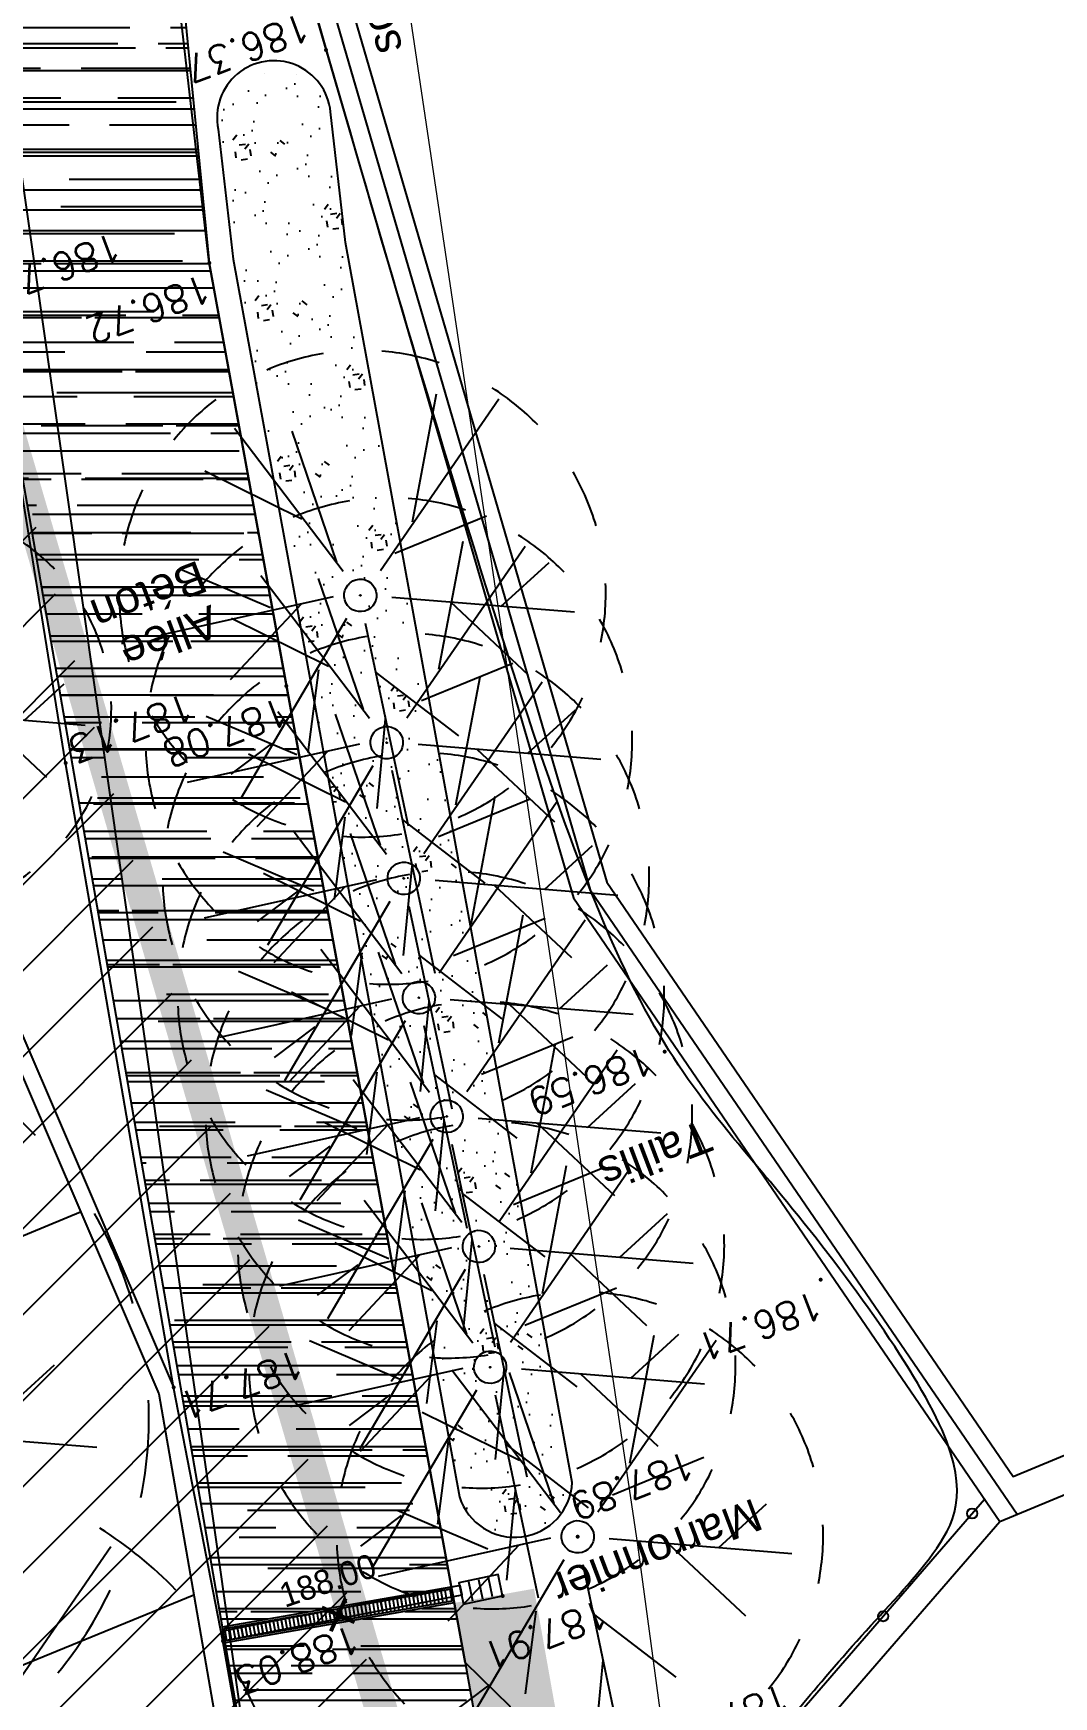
# Model space of a CAD drawing. Header units: metres. Extents: x 1841041 to 1841282, y 5171502 to 5171751.
# Drawn here: x 1841232.31 to 1841244.89, y 5171551.91 to 5171572.43 of the extents above; entities that cross this region are included whole.
import ezdxf
from ezdxf.lldxf.tags import DXFTag

# ---------------------------------------------------------------- set-up
doc = ezdxf.new("R2010")
doc.units = ezdxf.units.M
doc.header["$PDSIZE"] = -0.004
for name, color, linetype, true_color in [('AEP_SSL', 4, 'Continuous', 0x00ffff), ('Fond topo - ASS', 5, 'Continuous', 0x0000ff), ('Fond topo - CLO_LEG', 9, 'Continuous', 0x808080), ('Fond topo - CLO_MUR', 9, 'Continuous', 0x808080), ('Fond topo - ESPACE_BOISE', 7, 'Continuous', 0x4f7f3f), ('Fond topo - SUPP', 7, 'Continuous', 0x999999), ('Fond topo - TAL', 7, 'Continuous', 0x7f3f00), ('Fond topo - TAL_HAC', 7, 'Continuous', 0xa57c00), ('Fond topo - VEG', 3, 'Continuous', 0x00ff00), ('Fond topo - VEG_TXT', 3, 'Continuous', 0x00ff00), ('Fond topo - VEG_TXT_ESSENCE', 3, 'Continuous', 0x00ff00), ('Fond topo - VOI_TXT', 7, 'Continuous', 0x999999), ('SA - béton balayé', 7, 'Continuous', 0xc0c0c0), ('SA - EBC', 7, 'Continuous', 0x4f7f3f), ('SA - EP-caniveau grille', 7, 'Continuous', 0x00ccff), ('SA - gazon', 7, 'Continuous', 0xccffcc), ('SA - Limite terrain', 1, 'LIMITE_CADASTRALE', 0xff0000)]:
    doc.layers.add(name, color=color, linetype=linetype, true_color=true_color)
for name, color, linetype, lineweight, true_color in [('DWG_280-140115-P - ALTEA-CANA', 7, 'Continuous', 0, 0x0080ff), ('Fond topo - BAT_TXT', 9, 'Continuous', 15, 0x808080), ('Fond topo - P', 3, 'Continuous', 50, 0x00ff00), ('Fond topo - VOI', 7, 'Continuous', 25, 0x999999), ('Fond topo - Z_500', 1, 'Continuous', 9, 0xff0000)]:
    doc.layers.add(name, color=color, linetype=linetype, lineweight=lineweight, true_color=true_color)
doc.layers.add('SA - limite revêtement', color=7, linetype='Continuous')
doc.layers.add('SA - nivellement', color=7, linetype='Continuous')
doc.styles.add('2000_ARIAL', font='arial.ttf', dxfattribs={"height": 0.4})
doc.styles.add('ArialA', font='arial.ttf')
doc.styles.add('SIMPLEX', font='simplex_.ttf', dxfattribs={"height": 1.25})
tags = doc.linetypes.add('L1', pattern=[1, 0.6, -0.4]).pattern_tags.tags
tags[6:7] = [DXFTag(74, 4), DXFTag(75, 0), DXFTag(340, '0'), DXFTag(46, 0.0), DXFTag(50, 0.0), DXFTag(44, 0.0), DXFTag(45, 0.0)]
tags[4:5] = [DXFTag(74, 4), DXFTag(75, 0), DXFTag(340, '0'), DXFTag(46, 0.0), DXFTag(50, 0.0), DXFTag(44, 0.0), DXFTag(45, 0.0)]
tags = doc.linetypes.add('L16', pattern=[0.375, 0.3, -0.075]).pattern_tags.tags
tags[6:7] = [DXFTag(74, 4), DXFTag(75, 0), DXFTag(340, '0'), DXFTag(46, 0.0), DXFTag(50, 0.0), DXFTag(44, 0.0), DXFTag(45, 0.0)]
tags[4:5] = [DXFTag(74, 4), DXFTag(75, 0), DXFTag(340, '0'), DXFTag(46, 0.0), DXFTag(50, 0.0), DXFTag(44, 0.0), DXFTag(45, 0.0)]
tags = doc.linetypes.add('L8', pattern=[0.225, 0.15, -0.075]).pattern_tags.tags
tags[6:7] = [DXFTag(74, 4), DXFTag(75, 0), DXFTag(340, '0'), DXFTag(46, 0.0), DXFTag(50, 0.0), DXFTag(44, 0.0), DXFTag(45, 0.0)]
tags[4:5] = [DXFTag(74, 4), DXFTag(75, 0), DXFTag(340, '0'), DXFTag(46, 0.0), DXFTag(50, 0.0), DXFTag(44, 0.0), DXFTag(45, 0.0)]
tags = doc.linetypes.add('LIMITE_CADASTRALE', pattern=[13, 8, -2, 1, -2]).pattern_tags.tags
tags[10:11] = [DXFTag(74, 4), DXFTag(75, 0), DXFTag(340, '0'), DXFTag(46, 0.0), DXFTag(50, 0.0), DXFTag(44, 0.0), DXFTag(45, 0.0)]
tags[8:9] = [DXFTag(74, 4), DXFTag(75, 0), DXFTag(340, '0'), DXFTag(46, 0.0), DXFTag(50, 0.0), DXFTag(44, 0.0), DXFTag(45, 0.0)]
tags[6:7] = [DXFTag(74, 4), DXFTag(75, 0), DXFTag(340, '0'), DXFTag(46, 0.0), DXFTag(50, 0.0), DXFTag(44, 0.0), DXFTag(45, 0.0)]
tags[4:5] = [DXFTag(74, 4), DXFTag(75, 0), DXFTag(340, '0'), DXFTag(46, 0.0), DXFTag(50, 0.0), DXFTag(44, 0.0), DXFTag(45, 0.0)]
tags = doc.linetypes.add('STYLE_01', pattern=[0.166656, 0.083312, -0.083344]).pattern_tags.tags
tags[6:7] = [DXFTag(74, 4), DXFTag(75, 0), DXFTag(340, '0'), DXFTag(46, 0.0), DXFTag(50, 0.0), DXFTag(44, 0.0), DXFTag(45, 0.0)]
tags[4:5] = [DXFTag(74, 4), DXFTag(75, 0), DXFTag(340, '0'), DXFTag(46, 0.0), DXFTag(50, 0.0), DXFTag(44, 0.0), DXFTag(45, 0.0)]
pattern_1 = [(0, (0, 0), (1.1, 0.5), [7.5, -1, 2.5, -0.5]), (0, (0.665, 0.25), (-0.5, 0.665), [1.5, -0.165, 3, -0.375]), (0, (0.25, 0.425), (2.6, 0.335), [4, -0.7, 2, -0.5])]

# ---------------------------------------------------------------- blocks, each defined once
blk = doc.blocks.new('ASS07')
at = {"ltscale": 2}
for p, q in [((-0.25, -0.45), (-0.25, 0.45)), ((0, -0.45), (0, 0.45)), ((0.25, -0.45), (0.25, 0.45))]:
    blk.add_line(p, q, dxfattribs=at)
at = {"ltscale": 2, "flags": 128}
blk.add_lwpolyline([(0.5, -0.5), (0.5, 0.5), (-0.5, 0.5), (-0.5, -0.5)], close=True, dxfattribs=at)
blk = doc.blocks.new('CLOLEG')
at = {"ltscale": 2}
blk.add_circle((0, 0), 0.0625, dxfattribs=at)
blk = doc.blocks.new('PTOPO')
at = {"color": 0, "ltscale": 2}
blk.add_point((0, 0), dxfattribs=at)
blk = doc.blocks.new('VEG12')
at = {"color": 0, "ltscale": 2}
for p, q in [((0.0182, 0.0574), (0.1004, 0.4729)), ((0.0575, 0.2534), (0.1455, 0.4147)), ((0.0379, 0.1585), (-0.0659, 0.3441)), ((0.0498, 0.0338), (0.3916, 0.2859)), ((-0.1588, 0.086), (-0.246, 0.2846)), ((0.1439, 0.1075), (0.23, 0.254)), ((0.2917, 0.2086), (0.3924, 0.2333)), ((-0.0523, 0.0298), (-0.3836, 0.2046)), ((-0.25, 0.1351), (-0.3756, 0.0911)), ((0.1229, -0.0299), (0.3172, 0.0554)), ((0.0576, -0.0177), (0.4119, -0.0841)), ((-0.0527, -0.0292), (-0.4124, -0.2566)), ((-0.0936, -0.0498), (-0.2956, -0.0465)), ((0.0183, -0.0574), (0.1076, -0.4128)), ((0.1841, -0.0476), (0.3231, -0.1928)), ((0.0226, -0.0796), (0.0016, -0.3618)), ((-0.1518, -0.0948), (-0.3, -0.3159)), ((0.0537, -0.1885), (0.1973, -0.3567))]:
    blk.add_line(p, q, dxfattribs=at)
at = {"ltscale": 2}
for start, end in [(90, 103.8462), (62.3077, 76.1538), (117.6923, 131.5385), (34.6154, 48.4615), (145.3846, 159.2308), (6.9231, 20.7692), (173.0769, 186.9231), (339.2308, 353.0769), (200.7692, 214.6154), (311.5385, 325.3846), (228.4615, 242.3077), (283.8462, 297.6923), (256.1538, 270)]:
    blk.add_arc((0, 0), 0.497, start, end, dxfattribs=at)
blk = doc.blocks.new('VEG14')
at = {"ltscale": 2, "flags": 128}
for points in [[(0.5, 0, -1), (-0.5, 0, -1)], [(0.016, 0, -1), (-0.016, 0, -1)]]:
    blk.add_lwpolyline(points, format="xyb", close=True, dxfattribs=at)
blk = doc.blocks.new('VEG12A')
at = {"color": 0, "ltscale": 2}
for p, q in [((0.0182, 0.0574), (0.1004, 0.4729)), ((0.0575, 0.2534), (0.1455, 0.4147)), ((0.0379, 0.1585), (-0.0659, 0.3441)), ((-0.1588, 0.086), (-0.246, 0.2846)), ((0.0498, 0.0338), (0.3916, 0.2859)), ((0.1439, 0.1075), (0.23, 0.254)), ((-0.0523, 0.0298), (-0.3836, 0.2046)), ((0.2917, 0.2086), (0.3924, 0.2333)), ((-0.25, 0.1351), (-0.3756, 0.0911)), ((0.1229, -0.0299), (0.3172, 0.0554)), ((-0.0527, -0.0292), (-0.4124, -0.2566)), ((0.0576, -0.0177), (0.4119, -0.0841)), ((-0.0936, -0.0498), (-0.2956, -0.0465)), ((0.0183, -0.0574), (0.1076, -0.4128)), ((0.1841, -0.0476), (0.3231, -0.1928)), ((-0.1518, -0.0948), (-0.3, -0.3159)), ((0.0226, -0.0796), (0.0016, -0.3618)), ((0.0537, -0.1885), (0.1973, -0.3567))]:
    blk.add_line(p, q, dxfattribs=at)
at = {"ltscale": 2}
for start, end in [(90, 103.8462), (62.3077, 76.1538), (117.6923, 131.5385), (34.6154, 48.4615), (145.3846, 159.2308), (6.9231, 20.7692), (173.0769, 186.9231), (339.2308, 353.0769), (200.7692, 214.6154), (311.5385, 325.3846), (228.4615, 242.3077), (283.8462, 297.6923), (256.1538, 270)]:
    blk.add_arc((0, 0), 0.497, start, end, dxfattribs=at)
blk = doc.blocks.new('VEG14A')
at = {"ltscale": 2, "flags": 128}
for points in [[(0.5, 0, -1), (-0.5, 0, -1)], [(0.016, 0, -1), (-0.016, 0, -1)]]:
    blk.add_lwpolyline(points, format="xyb", close=True, dxfattribs=at)

msp = doc.modelspace()

# ---------------------------------------------------------------- hatches: boundary and pattern name
at = {"layer": 'Fond topo - VEG', "true_color": 0x00ff00}
h = msp.add_hatch(dxfattribs=at)
h.set_pattern_fill('TP146*130', color=3, scale=0.2, style=0, pattern_type=2)
h.set_pattern_definition([(277.885948435, (3682538.1614, 10343139.6713), (1.12774478145, -0.85334153063), [0.07653668715, -1.92346334885]), (277.885948435, (3682538.3444, 10343139.6966), (1.12774478145, -0.85334153063), [0.07653668715, -1.92346334885]), (322.885948435, (3682538.1719, 10343139.5955), (1.9810861996, 0.2744032354), [0.07653668715, -1.33767690007]), (322.885948435, (3682538.2834, 10343139.7428), (1.9810861996, 0.2744032354), [0.07653668715, -1.33767690007]), (52.885948435, (3682538.1615, 10343139.6713), (-0.2744032354, 1.9810861996), [0.07653668715, -1.33767690007]), (52.885948435, (3682538.3087, 10343139.5598), (-0.2744032354, 1.9810861996), [0.07653668715, -1.33767690007]), (7.885948435, (3682538.2329, 10343139.5493), (0.85334153063, 1.12774478145), [0.07653668715, -1.92346334885]), (7.885948435, (3682538.2076, 10343139.7323), (0.85334153063, 1.12774478145), [0.07653668715, -1.92346334885]), (277.885948435, (3682538.0388, 10343140.19816), (0.66292670636, -0.41295060297), [0, -1.000000015]), (277.885948435, (3682538.14446, 10343140.29266), (0.66292670636, -0.41295060297), [0, -1.000000015]), (277.885948435, (3682537.9343, 10343140.34555), (0.66292670636, -0.41295060297), [0, -1.000000015]), (277.885948435, (3682537.63003, 10343140.1141), (0.66292670636, -0.41295060297), [0, -1.000000015]), (277.885948435, (3682537.6089, 10343139.98094), (0.66292670636, -0.41295060297), [0, -1.000000015]), (277.885948435, (3682537.8764, 10343139.7994), (0.66292670636, -0.41295060297), [0, -1.000000015]), (277.885948435, (3682537.9778, 10343139.85336), (0.66292670636, -0.41295060297), [0, -1.000000015]), (277.885948435, (3682538.01365, 10343139.70276), (0.66292670636, -0.41295060297), [0, -1.000000015]), (277.885948435, (3682537.9993, 10343139.9644), (0.66292670636, -0.41295060297), [0, -1.000000015]), (277.885948435, (3682537.7803, 10343139.9227), (0.671158803856, -0.47238319214), [0, -1.1000000165])])
h.paths.add_polyline_path([(1841235.976, 5171571.461), (1841236.161, 5171569.85), (1841237.104, 5171564.687), (1841238.957, 5171554.559), (1841238.951, 5171554.495), (1841238.939, 5171554.432), (1841238.922, 5171554.371), (1841238.899, 5171554.311), (1841238.871, 5171554.253), (1841238.838, 5171554.199), (1841238.8, 5171554.147), (1841238.757, 5171554.099), (1841238.711, 5171554.055), (1841238.661, 5171554.016), (1841238.607, 5171553.981), (1841238.55, 5171553.951), (1841238.491, 5171553.926), (1841238.43, 5171553.907), (1841238.368, 5171553.893), (1841238.304, 5171553.885), (1841238.241, 5171553.882), (1841238.177, 5171553.886), (1841238.113, 5171553.895), (1841238.051, 5171553.909), (1841237.99, 5171553.93), (1841237.932, 5171553.955), (1841237.876, 5171553.986), (1841237.822, 5171554.022), (1841237.773, 5171554.062), (1841237.727, 5171554.107), (1841237.685, 5171554.155), (1841237.648, 5171554.207), (1841237.616, 5171554.262), (1841237.588, 5171554.32), (1841237.566, 5171554.38), (1841235.727, 5171564.435), (1841234.775, 5171569.644), (1841234.591, 5171571.248), (1841234.591, 5171571.248), (1841234.581, 5171571.309), (1841234.577, 5171571.37), (1841234.578, 5171571.432), (1841234.584, 5171571.493), (1841234.595, 5171571.553), (1841234.612, 5171571.613), (1841234.634, 5171571.67), (1841234.661, 5171571.726), (1841234.692, 5171571.778), (1841234.729, 5171571.828), (1841234.769, 5171571.875), (1841234.813, 5171571.918), (1841234.861, 5171571.956), (1841234.912, 5171571.991), (1841234.966, 5171572.02), (1841235.023, 5171572.045), (1841235.081, 5171572.065), (1841235.141, 5171572.08), (1841235.202, 5171572.089), (1841235.263, 5171572.093), (1841235.325, 5171572.092), (1841235.386, 5171572.085), (1841235.446, 5171572.073), (1841235.505, 5171572.056), (1841235.563, 5171572.033), (1841235.618, 5171572.006), (1841235.67, 5171571.974), (1841235.72, 5171571.937), (1841235.766, 5171571.896), (1841235.808, 5171571.851), (1841235.846, 5171571.803), (1841235.88, 5171571.752), (1841235.91, 5171571.697), (1841235.934, 5171571.641), (1841235.953, 5171571.582), (1841235.967, 5171571.522)])
at = {"layer": 'SA - béton balayé', "true_color": 0x333333}
h = msp.add_hatch(dxfattribs=at)
h.set_pattern_fill('BETON_BALAYE', color=250, scale=0.5, style=0, pattern_type=2)
h.set_pattern_definition(pattern_1)
h.paths.add_polyline_path([(1841234.642, 5171552.778), (1841237.465, 5171553.269), (1841234.479, 5171569.6), (1841234.071, 5171573.761), (1841231.248, 5171573.426), (1841231.665, 5171569.898)])
h = msp.add_hatch(dxfattribs=at)
h.set_pattern_fill('BETON_BALAYE', color=250, scale=0.5, style=0, pattern_type=2)
h.set_pattern_definition(pattern_1)
h.paths.add_polyline_path([(1841231.873, 5171537.07), (1841231.927, 5171536.864, 0.878112), (1841235.86, 5171537.377), (1841235.86, 5171545.77), (1841234.676, 5171552.581), (1841237.501, 5171553.072), (1841238.793, 5171545.808), (1841239.473, 5171536.085, -0.901578), (1841229.646, 5171534.541), (1841229.166, 5171536.353)])
at = {"layer": 'SA - EBC'}
h = msp.add_hatch(dxfattribs=at)
h.set_pattern_fill('_USER', color=256, scale=0.75, angle=-315, style=0, pattern_type=0)
h.set_pattern_definition([(-315, (0, 0), (-0.53033008589, 0.53033008589), [])])
h.paths.add_polyline_path([(1841240.534, 5171532.517), (1841223.858, 5171528.248), (1841224.01, 5171523.735), (1841215.546, 5171521.188), (1841206.867, 5171520.73), (1841199.288, 5171522.079, -0.324865), (1841192.336, 5171537.762, -0.281489), (1841198.593, 5171544.348), (1841208.019, 5171546.089, 0.169529), (1841223.027, 5171552.904, 0.334069), (1841223.933, 5171558.384, 0.093266), (1841218.106, 5171565.785, 0.153139), (1841209.915, 5171569.383), (1841196.461, 5171570.747), (1841184.639, 5171572.666, -0.164253), (1841172.868, 5171578.891), (1841170.874, 5171582.969), (1841169.21, 5171588.234), (1841165.841, 5171613.228, 0.439037), (1841171.519, 5171626.789, -0.093363), (1841170.025, 5171632.776, 0.104272), (1841169.166, 5171635.926), (1841165.419, 5171643.527), (1841173.007, 5171649.253), (1841177.046, 5171643.718), (1841174.916, 5171642.14), (1841179.537, 5171635.905, -0.200983), (1841180.559, 5171631.747), (1841180.292, 5171622.575), (1841180.777, 5171620.648), (1841185.185, 5171612.577), (1841196.958, 5171597.371), (1841207.556, 5171599.215, 0.121418), (1841225.087, 5171583.268, 0.010183), (1841229.876, 5171580.798), (1841223.376, 5171579.977), (1841224.011, 5171569.377), (1841231.451, 5171569.403), (1841238.914, 5171543.826), (1841240.956, 5171534.586)])
at = {"layer": 'SA - gazon'}
msp.add_hatch(color=256, dxfattribs=at).paths.add_polyline_path([(1841233.044, 5171531.036, 0.519127), (1841239.473, 5171536.085), (1841238.793, 5171545.808), (1841237.501, 5171553.072), (1841238.485, 5171553.247), (1841239.69, 5171546.475), (1841239.559, 5171545.902), (1841239.487, 5171543.386), (1841239.697, 5171540.837), (1841240.15, 5171538.235), (1841240.38, 5171537.447, -0.247621), (1841238.812, 5171531.673), (1841238.19, 5171531.26), (1841237.956, 5171531.164), (1841237.711, 5171531.098), (1841237.223, 5171530.963), (1841236.35, 5171530.629), (1841235.535, 5171530.58), (1841234.722, 5171530.497), (1841234.007, 5171530.406), (1841233.455, 5171530.382), (1841233.282, 5171530.313), (1841233.083, 5171530.121), (1841233.002, 5171530.008), (1841232.386, 5171530.2)])

# ---------------------------------------------------------------- linework, layer by layer
at = {"layer": 'AEP_SSL', "elevation": 0, "flags": 128}
msp.add_lwpolyline([(1841149.853, 5171562.256), (1841156.132, 5171558.417), (1841162.996, 5171524.071), (1841166, 5171519.705), (1841167.826, 5171518.667), (1841173.996, 5171517.909), (1841176.628, 5171518.265), (1841185.924, 5171519.079), (1841198.311, 5171522.025), (1841214.501, 5171524.733), (1841224.957, 5171526.872), (1841226.851, 5171527.632), (1841232.966, 5171531.797), (1841236.03, 5171535.383), (1841236.883, 5171537.565), (1841231.737, 5171573.701), (1841229.199, 5171595.915), (1841230.146, 5171607.86), (1841230.926, 5171609.192), (1841232.511, 5171611.131), (1841245.908, 5171623.657), (1841251.42, 5171630.456), (1841266.669, 5171672.754)], dxfattribs=at)
at = {"layer": 'DWG_280-140115-P - ALTEA-CANA', "color": 5, "linetype": 'STYLE_01', "lineweight": 0, "ltscale": 25, "true_color": 0x0000ff, "elevation": 0, "flags": 128}
msp.add_lwpolyline([(1841241.953, 5171537.598), (1841239.764, 5171553.79), (1841236.657, 5171574.68), (1841234.237, 5171596.104), (1841235.053, 5171606.352), (1841235.478, 5171607.091)], dxfattribs=at)
at = {"layer": 'Fond topo - CLO_LEG', "linetype": 'L8', "ltscale": 2, "flags": 128}
msp.add_lwpolyline([(1841241.787, 5171551.749), (1841244.042, 5171554.352)], dxfattribs=at)
at = {"layer": 'Fond topo - CLO_MUR', "ltscale": 2, "flags": 128}
for points in [[(1841248.89, 5171592.029), (1841248.678, 5171592.472), (1841240.558, 5171589.026), (1841233.318, 5171586.154), (1841233.673, 5171579.922), (1841238.971, 5171561.767), (1841240.213, 5171559.951), (1841244.23, 5171554.078), (1841250.299, 5171556.597), (1841256.305, 5171559.165)], [(1841233.786, 5171585.856), (1841234.12, 5171579.999), (1841239.383, 5171561.962), (1841240.585, 5171560.205), (1841244.395, 5171554.633), (1841250.125, 5171557.011), (1841256.128, 5171559.579)]]:
    msp.add_lwpolyline(points, dxfattribs=at)
at = {"layer": 'Fond topo - CLO_MUR', "linetype": 'L16', "ltscale": 2, "flags": 128}
msp.add_lwpolyline([(1841233.566, 5171585.768), (1841233.896, 5171579.961), (1841239.177, 5171561.865), (1841240.399, 5171560.078), (1841244.442, 5171554.166)], dxfattribs=at)
at = {"layer": 'Fond topo - CLO_MUR', "linetype": 'L8', "ltscale": 2, "flags": 128}
msp.add_lwpolyline([(1841241.223, 5171550.607), (1841244.23, 5171554.078)], dxfattribs=at)
at = {"layer": 'Fond topo - ESPACE_BOISE', "linetype": 'L1', "ltscale": 2, "const_width": 0.4, "flags": 128}
msp.add_lwpolyline([(1841240.534, 5171532.517), (1841223.858, 5171528.248), (1841224.01, 5171523.735), (1841215.546, 5171521.188), (1841206.867, 5171520.73), (1841199.288, 5171522.079, -0.324865), (1841192.336, 5171537.762, -0.281489), (1841198.593, 5171544.348), (1841208.019, 5171546.089, 0.169529), (1841223.027, 5171552.904, 0.334069), (1841223.933, 5171558.384, 0.093266), (1841218.106, 5171565.785, 0.153139), (1841209.915, 5171569.383), (1841196.461, 5171570.747), (1841184.639, 5171572.666, -0.164253), (1841172.868, 5171578.891), (1841170.874, 5171582.969), (1841169.21, 5171588.234), (1841165.841, 5171613.228, 0.439037), (1841171.519, 5171626.789, -0.093363), (1841170.025, 5171632.776, 0.104272), (1841169.166, 5171635.926), (1841165.419, 5171643.527), (1841173.007, 5171649.253), (1841177.046, 5171643.718), (1841174.916, 5171642.14), (1841179.537, 5171635.905, -0.200983), (1841180.559, 5171631.747), (1841180.292, 5171622.575), (1841180.777, 5171620.648), (1841185.185, 5171612.577), (1841196.958, 5171597.371), (1841207.556, 5171599.215, 0.121418), (1841225.087, 5171583.268, 0.010183), (1841229.876, 5171580.798), (1841223.376, 5171579.977), (1841224.011, 5171569.377), (1841231.451, 5171569.403), (1841238.914, 5171543.826), (1841240.956, 5171534.586)], format="xyb", close=True, dxfattribs=at)
at = {"layer": 'Fond topo - SUPP', "linetype": 'L16', "ltscale": 2, "flags": 128}
msp.add_lwpolyline([(1841165.25, 5171596.204), (1841168.171, 5171588.041, 0.051756), (1841171.899, 5171581.767, 0.076838), (1841175.254, 5171578.462, 0.017992), (1841179.45, 5171575.662), (1841182.745, 5171574.158), (1841185.372, 5171573.466), (1841188.527, 5171572.861), (1841191.041, 5171572.465), (1841195.492, 5171572.229), (1841199.646, 5171571.838), (1841203.787, 5171571.189), (1841210.295, 5171569.414), (1841214.371, 5171568.541), (1841218.04, 5171567.458), (1841221.18, 5171564.657), (1841223.593, 5171559.968), (1841225.479, 5171555.311), (1841228.295, 5171548.594), (1841230.576, 5171541.493), (1841231.485, 5171538.365), (1841231.875, 5171537.59, 0.229196), (1841234.17, 5171535.897), (1841235.232, 5171536.511), (1841235.86, 5171538.083), (1841235.939, 5171541.921), (1841235.86, 5171545.77), (1841234.649, 5171552.603), (1841234.041, 5171555.731), (1841232.709, 5171563.433), (1841231.665, 5171569.898), (1841230.846, 5171577.14)], format="xyb", dxfattribs=at)
msp.add_lwpolyline([(1841237.635, 5171552.337), (1841235.432, 5171564.381), (1841234.479, 5171569.6), (1841234.002, 5171573.747), (1841233.43, 5171581.935), (1841232.949, 5171585.237)], dxfattribs=at)
at = {"layer": 'Fond topo - SUPP', "ltscale": 2, "flags": 128}
msp.add_lwpolyline([(1841232.648, 5171531.123, 0.035147), (1841233.75, 5171530.847, 0.053048), (1841234.502, 5171530.795, 0.030034), (1841236.066, 5171530.946, 0.047455), (1841237.03, 5171531.194, 0.060716), (1841237.775, 5171531.57, 0.04093), (1841238.743, 5171532.337, 0.094956), (1841239.223, 5171532.997, 0.06613), (1841239.576, 5171534.109), (1841239.532, 5171536.849), (1841239.147, 5171542.284), (1841238.821, 5171545.901), (1841238.189, 5171551.795), (1841237.635, 5171552.337)], format="xyb", dxfattribs=at)
at = {"layer": 'Fond topo - TAL', "linetype": 'L8', "ltscale": 2, "flags": 128}
msp.add_lwpolyline([(1841222.418, 5171579.541), (1841222.591, 5171578.139), (1841224.418, 5171575.094, 0.064021), (1841228.815, 5171568.109), (1841229.402, 5171566.778), (1841230.582, 5171563.275), (1841233.857, 5171555.652), (1841235.585, 5171545.729), (1841235.651, 5171539.059)], format="xyb", dxfattribs=at)
at = {"layer": 'Fond topo - TAL_HAC', "ltscale": 2}
for p, q in [((1841229.352, 5171556.43), (1841232.893, 5171557.895)), ((1841231.236, 5171551.919), (1841234.289, 5171553.17))]:
    msp.add_line(p, q, dxfattribs=at)
at = {"layer": 'Fond topo - VEG', "linetype": 'L8', "ltscale": 2, "flags": 128}
msp.add_lwpolyline([(1841235.976, 5171571.461, 1.055487), (1841234.591, 5171571.248), (1841234.775, 5171569.644), (1841235.727, 5171564.435), (1841237.566, 5171554.38, 0.836414), (1841238.957, 5171554.559), (1841237.104, 5171564.687), (1841236.161, 5171569.85)], format="xyb", close=True, dxfattribs=at)
at = {"layer": 'Fond topo - VOI', "linetype": 'L8', "ltscale": 2, "flags": 128}
msp.add_lwpolyline([(1841222.613, 5171579.599), (1841222.784, 5171578.206), (1841224.595, 5171575.188, 0.064319), (1841228.987, 5171568.215), (1841229.588, 5171566.85), (1841230.769, 5171563.346), (1841234.041, 5171555.731)], format="xyb", dxfattribs=at)
at = {"layer": 'SA - EP-caniveau grille', "elevation": 0, "flags": 128}
for points in [[(1841234.642, 5171552.778), (1841237.465, 5171553.269), (1841237.499, 5171553.072), (1841234.676, 5171552.581)], [(1841234.671, 5171552.757), (1841237.445, 5171553.24), (1841237.47, 5171553.092), (1841234.696, 5171552.61)]]:
    msp.add_lwpolyline(points, close=True, dxfattribs=at)
for points in [[(1841236.28, 5171552.885), (1841236.255, 5171553.033)], [(1841236.33, 5171552.894), (1841236.304, 5171553.041)], [(1841236.379, 5171552.902), (1841236.353, 5171553.05)], [(1841236.428, 5171552.911), (1841236.403, 5171553.059)], [(1841236.477, 5171552.919), (1841236.452, 5171553.067)], [(1841236.527, 5171552.928), (1841236.501, 5171553.076)], [(1841236.576, 5171552.936), (1841236.55, 5171553.084)], [(1841236.625, 5171552.945), (1841236.6, 5171553.093)], [(1841236.675, 5171552.954), (1841236.649, 5171553.101)], [(1841236.724, 5171552.962), (1841236.698, 5171553.11)], [(1841236.773, 5171552.971), (1841236.747, 5171553.118)], [(1841236.822, 5171552.979), (1841236.797, 5171553.127)], [(1841236.872, 5171552.988), (1841236.846, 5171553.136)], [(1841236.921, 5171552.996), (1841236.895, 5171553.144)], [(1841236.97, 5171553.005), (1841236.944, 5171553.153)], [(1841237.019, 5171553.014), (1841236.994, 5171553.161)], [(1841237.069, 5171553.022), (1841237.043, 5171553.17)], [(1841237.118, 5171553.031), (1841237.092, 5171553.178)], [(1841237.167, 5171553.039), (1841237.141, 5171553.187)], [(1841237.216, 5171553.048), (1841237.191, 5171553.196)], [(1841237.266, 5171553.056), (1841237.24, 5171553.204)], [(1841237.315, 5171553.065), (1841237.289, 5171553.213)], [(1841237.364, 5171553.073), (1841237.338, 5171553.221)], [(1841237.413, 5171553.082), (1841237.388, 5171553.23)], [(1841235.098, 5171552.68), (1841235.072, 5171552.827)], [(1841235.147, 5171552.688), (1841235.122, 5171552.836)], [(1841235.197, 5171552.697), (1841235.171, 5171552.844)], [(1841235.246, 5171552.705), (1841235.22, 5171552.853)], [(1841235.295, 5171552.714), (1841235.269, 5171552.862)], [(1841235.344, 5171552.722), (1841235.319, 5171552.87)], [(1841235.394, 5171552.731), (1841235.368, 5171552.879)], [(1841235.443, 5171552.739), (1841235.417, 5171552.887)], [(1841235.492, 5171552.748), (1841235.467, 5171552.896)], [(1841235.541, 5171552.757), (1841235.516, 5171552.904)], [(1841235.591, 5171552.765), (1841235.565, 5171552.913)], [(1841235.64, 5171552.774), (1841235.614, 5171552.922)], [(1841235.689, 5171552.782), (1841235.664, 5171552.93)], [(1841235.739, 5171552.791), (1841235.713, 5171552.939)], [(1841235.788, 5171552.799), (1841235.762, 5171552.947)], [(1841235.837, 5171552.808), (1841235.811, 5171552.956)], [(1841235.886, 5171552.817), (1841235.861, 5171552.964)], [(1841235.936, 5171552.825), (1841235.91, 5171552.973)], [(1841235.985, 5171552.834), (1841235.959, 5171552.981)], [(1841236.034, 5171552.842), (1841236.008, 5171552.99)], [(1841236.083, 5171552.851), (1841236.058, 5171552.999)], [(1841236.133, 5171552.859), (1841236.107, 5171553.007)], [(1841236.182, 5171552.868), (1841236.156, 5171553.016)], [(1841236.231, 5171552.877), (1841236.205, 5171553.024)], [(1841234.753, 5171552.62), (1841234.728, 5171552.767)], [(1841234.803, 5171552.628), (1841234.777, 5171552.776)], [(1841234.852, 5171552.637), (1841234.826, 5171552.785)], [(1841234.901, 5171552.645), (1841234.875, 5171552.793)], [(1841234.95, 5171552.654), (1841234.925, 5171552.802)], [(1841235, 5171552.662), (1841234.974, 5171552.81)], [(1841235.049, 5171552.671), (1841235.023, 5171552.819)]]:
    msp.add_lwpolyline(points, dxfattribs=at)
at = {"layer": 'SA - limite revêtement', "flags": 128}
for points in [[(1841232.947, 5171585.256), (1841234.479, 5171569.6), (1841237.635, 5171552.337), (1841238.793, 5171545.808), (1841239.473, 5171536.085, -0.901578), (1841229.646, 5171534.541), (1841227.946, 5171540.953), (1841225.825, 5171547.405)], [(1841185.928, 5171573.505), (1841195.64, 5171572.157, -0.047056), (1841206.407, 5171570.627), (1841211.053, 5171569.306, -0.201897), (1841223.102, 5171560.247, -0.026091), (1841223.169, 5171560.117), (1841228.438, 5171548.424), (1841230.632, 5171541.75), (1841231.927, 5171536.864, 0.878112), (1841235.86, 5171537.377), (1841235.86, 5171545.77), (1841231.665, 5171569.898), (1841229.992, 5171584.025)]]:
    msp.add_lwpolyline(points, format="xyb", dxfattribs=at)
at = {"layer": 'SA - Limite terrain', "ltscale": 0.5}
msp.add_open_spline([(1841077.148, 5171583.553), (1841078.819, 5171584.595), (1841080.49, 5171585.638), (1841083.664, 5171586.861), (1841086.838, 5171588.083), (1841093.711, 5171590.735), (1841100.584, 5171593.386), (1841105.835, 5171595.38), (1841111.086, 5171597.373), (1841112.783, 5171598.016), (1841114.48, 5171598.659), (1841120.144, 5171600.798), (1841125.807, 5171602.936), (1841137.979, 5171607.582), (1841150.151, 5171612.227), (1841152.241, 5171613.017), (1841154.331, 5171613.807), (1841157.624, 5171615.009), (1841160.918, 5171616.21), (1841160.894, 5171617.273), (1841160.87, 5171618.335), (1841160.842, 5171619.242), (1841160.815, 5171620.149), (1841160.788, 5171621.056), (1841160.76, 5171621.962), (1841160.713, 5171623.534), (1841160.666, 5171625.105), (1841160.65, 5171625.629), (1841160.634, 5171626.153), (1841160.584, 5171627.253), (1841160.533, 5171628.354), (1841160.518, 5171628.685), (1841160.503, 5171629.017), (1841160.48, 5171629.51), (1841160.458, 5171630.004), (1841160.008, 5171632.996), (1841159.557, 5171635.989), (1841161.416, 5171637.129), (1841163.274, 5171638.269), (1841163.062, 5171638.62), (1841162.85, 5171638.97), (1841163.132, 5171639.178), (1841163.413, 5171639.387), (1841163.466, 5171639.334), (1841163.52, 5171639.282), (1841164.038, 5171639.682), (1841164.556, 5171640.082), (1841164.648, 5171639.962), (1841164.741, 5171639.842), (1841166.344, 5171640.478), (1841167.783, 5171641.548), (1841166.833, 5171642.782), (1841165.884, 5171644.015), (1841169.436, 5171646.693), (1841172.988, 5171649.371), (1841174.754, 5171650.702), (1841176.52, 5171652.033), (1841176.562, 5171652.065), (1841176.604, 5171652.098), (1841176.583, 5171652.125), (1841176.562, 5171652.152), (1841191.178, 5171663.382), (1841205.795, 5171674.612), (1841207.539, 5171675.957), (1841209.283, 5171677.303), (1841213.68, 5171676.869), (1841218.077, 5171676.436), (1841224.138, 5171669.22), (1841230.199, 5171662.004), (1841229.455, 5171661.412), (1841228.711, 5171660.821), (1841230.314, 5171658.673), (1841231.917, 5171656.525), (1841232.043, 5171656.617), (1841232.17, 5171656.708), (1841232.372, 5171656.428), (1841232.575, 5171656.148), (1841232.451, 5171656.059), (1841232.328, 5171655.969), (1841232.663, 5171655.506), (1841232.999, 5171655.043), (1841233.051, 5171655.081), (1841233.104, 5171655.119), (1841233.508, 5171654.297), (1841234.371, 5171654.751), (1841235.089, 5171655.242), (1841235.806, 5171655.732), (1841235.743, 5171655.833), (1841235.681, 5171655.933), (1841236.005, 5171656.142), (1841236.329, 5171656.35), (1841236.53, 5171656.027), (1841236.731, 5171655.704), (1841236.69, 5171655.677), (1841236.649, 5171655.651), (1841240.859, 5171649.081), (1841245.068, 5171642.512), (1841245.316, 5171642.137), (1841245.563, 5171641.762), (1841246.368, 5171640.454), (1841247.173, 5171639.145), (1841247.777, 5171638.093), (1841248.381, 5171637.04), (1841248.966, 5171636.026), (1841249.551, 5171635.012), (1841249.717, 5171634.703), (1841249.883, 5171634.395), (1841250.399, 5171633.314), (1841250.915, 5171632.234), (1841251.406, 5171631.065), (1841251.898, 5171629.896), (1841252.568, 5171628.101), (1841253.238, 5171626.305), (1841253.563, 5171625.376), (1841253.889, 5171624.446), (1841254.265, 5171623.34), (1841254.642, 5171622.235), (1841255.134, 5171620.703), (1841255.626, 5171619.171), (1841256.972, 5171614.602), (1841258.318, 5171610.034), (1841260.018, 5171603.956), (1841261.718, 5171597.878), (1841261.649, 5171597.471), (1841261.579, 5171597.063), (1841255.231, 5171594.584), (1841248.882, 5171592.105), (1841248.776, 5171592.327), (1841248.67, 5171592.548), (1841246.784, 5171591.747), (1841244.897, 5171590.945), (1841242.725, 5171590.022), (1841240.552, 5171589.099), (1841236.933, 5171587.662), (1841233.313, 5171586.225), (1841233.492, 5171583.109), (1841233.67, 5171579.993), (1841236.323, 5171570.916), (1841238.976, 5171561.84), (1841241.513, 5171558.133), (1841244.049, 5171554.427), (1841242.923, 5171553.125), (1841241.796, 5171551.823), (1841241.41, 5171551.356), (1841241.024, 5171550.889), (1841240.713, 5171550.265), (1841240.402, 5171549.641), (1841239.986, 5171547.808), (1841239.57, 5171545.975), (1841239.534, 5171544.717), (1841239.499, 5171543.459), (1841239.692, 5171542.348), (1841239.886, 5171541.236), (1841240.081, 5171539.923), (1841240.277, 5171538.61), (1841240.912, 5171536.095), (1841241.546, 5171533.58), (1841243.014, 5171531.501), (1841244.481, 5171529.421), (1841227.512, 5171525.461), (1841210.543, 5171521.501), (1841206.604, 5171520.748), (1841202.664, 5171519.995), (1841201.249, 5171519.723), (1841199.834, 5171519.451), (1841198.395, 5171519.201), (1841196.956, 5171518.952), (1841194.089, 5171518.458), (1841191.222, 5171517.964), (1841187.46, 5171517.221), (1841183.698, 5171516.477), (1841181.491, 5171516.11), (1841179.284, 5171515.742), (1841171.622, 5171514.451), (1841163.959, 5171513.159), (1841163.66, 5171515.636), (1841163.361, 5171518.113), (1841161.425, 5171520.351), (1841159.488, 5171522.59), (1841159.231, 5171523.557), (1841158.974, 5171524.524), (1841157.967, 5171529.943), (1841156.959, 5171535.361), (1841153.722, 5171536.254), (1841150.485, 5171537.146), (1841149.694, 5171541.102), (1841148.903, 5171545.057), (1841151.559, 5171547.094), (1841154.215, 5171549.131), (1841153.197, 5171554.379), (1841152.179, 5171559.627), (1841150.262, 5171559.173), (1841148.344, 5171558.719), (1841148.332, 5171558.768), (1841148.321, 5171558.817), (1841145.057, 5171557.992), (1841141.793, 5171557.167), (1841136.485, 5171555.864), (1841131.176, 5171554.561), (1841120.489, 5171551.958), (1841109.801, 5171549.355), (1841104.946, 5171548.16), (1841100.091, 5171546.965), (1841095.661, 5171545.873), (1841091.231, 5171544.781), (1841091.156, 5171544.642), (1841091.08, 5171544.503), (1841088.933, 5171543.954), (1841086.785, 5171543.404), (1841084.885, 5171542.931), (1841082.985, 5171542.457), (1841083.035, 5171542.261), (1841083.086, 5171542.065), (1841079.452, 5171541.173), (1841075.819, 5171540.281), (1841074.961, 5171551.046), (1841074.102, 5171561.812), (1841074.142, 5171561.815), (1841074.182, 5171561.818), (1841074.04, 5171563.776), (1841073.899, 5171565.734), (1841073.884, 5171565.934), (1841073.87, 5171566.133), (1841073.601, 5171569.428), (1841073.333, 5171572.722), (1841073.339, 5171574.679), (1841073.345, 5171576.635), (1841073.965, 5171578.536), (1841074.585, 5171580.437), (1841075.867, 5171581.995), (1841077.148, 5171583.553)], degree=2, knots=[0, 0, 0, 0.01, 0.01, 0.02, 0.02, 0.03, 0.03, 0.04, 0.04, 0.05, 0.05, 0.06, 0.06, 0.07, 0.07, 0.08, 0.08, 0.09, 0.09, 0.1, 0.1, 0.11, 0.11, 0.12, 0.12, 0.13, 0.13, 0.14, 0.14, 0.15, 0.15, 0.16, 0.16, 0.17, 0.17, 0.18, 0.18, 0.19, 0.19, 0.2, 0.2, 0.21, 0.21, 0.22, 0.22, 0.23, 0.23, 0.24, 0.24, 0.25, 0.25, 0.26, 0.26, 0.27, 0.27, 0.28, 0.28, 0.29, 0.29, 0.3, 0.3, 0.31, 0.31, 0.32, 0.32, 0.33, 0.33, 0.34, 0.34, 0.35, 0.35, 0.36, 0.36, 0.37, 0.37, 0.38, 0.38, 0.39, 0.39, 0.4, 0.4, 0.41, 0.41, 0.42, 0.42, 0.43, 0.43, 0.44, 0.44, 0.45, 0.45, 0.46, 0.46, 0.47, 0.47, 0.48, 0.48, 0.49, 0.49, 0.5, 0.5, 0.51, 0.51, 0.52, 0.52, 0.53, 0.53, 0.54, 0.54, 0.55, 0.55, 0.56, 0.56, 0.57, 0.57, 0.58, 0.58, 0.59, 0.59, 0.6, 0.6, 0.61, 0.61, 0.62, 0.62, 0.63, 0.63, 0.64, 0.64, 0.65, 0.65, 0.66, 0.66, 0.67, 0.67, 0.68, 0.68, 0.69, 0.69, 0.7, 0.7, 0.71, 0.71, 0.72, 0.72, 0.73, 0.73, 0.74, 0.74, 0.75, 0.75, 0.76, 0.76, 0.77, 0.77, 0.78, 0.78, 0.79, 0.79, 0.8, 0.8, 0.81, 0.81, 0.82, 0.82, 0.83, 0.83, 0.84, 0.84, 0.85, 0.85, 0.86, 0.86, 0.87, 0.87, 0.88, 0.88, 0.89, 0.89, 0.9, 0.9, 0.91, 0.91, 0.92, 0.92, 0.93, 0.93, 0.94, 0.94, 0.95, 0.95, 0.96, 0.96, 0.97, 0.97, 0.98, 0.98, 0.99, 0.99, 1, 1, 1.01, 1.01, 1.02, 1.02, 1.03, 1.03, 1.04, 1.04, 1.05, 1.05, 1.06, 1.06, 1.07, 1.07, 1.08, 1.08, 1.09, 1.09, 1.1, 1.1, 1.11, 1.11, 1.12, 1.12, 1.13, 1.13, 1.14, 1.14, 1.15, 1.15, 1.15], dxfattribs=at)
at = {"layer": 'SA - nivellement', "const_width": 0.05, "elevation": 0, "flags": 128}
for points in [[(1841236.272, 5171552.834), (1841235.869, 5171553.015)], [(1841235.98, 5171552.723), (1841236.161, 5171553.127)]]:
    msp.add_lwpolyline(points, dxfattribs=at)

# ---------------------------------------------------------------- block references
at = {"layer": 'Fond topo - ASS', "ltscale": 2, "xscale": 1.0003, "yscale": 0.12, "rotation": 190.9030254147719}
for p in [(1841237.095, 5171553.135), (1841236.113, 5171552.946), (1841235.131, 5171552.757)]:
    msp.add_blockref('ASS07', p, dxfattribs=at)
at = {"layer": 'Fond topo - ASS', "linetype": 'L8', "ltscale": 2, "xscale": 0.4938473465052439, "yscale": 0.27, "rotation": 11.88821637063191}
msp.add_blockref('ASS07', (1841237.828, 5171553.239), dxfattribs=at)
at = {"layer": 'Fond topo - CLO_LEG', "ltscale": 2, "rotation": 300.1961527389967}
for p in [(1841243.888, 5171554.174), (1841242.791, 5171552.907)]:
    msp.add_blockref('CLOLEG', p, dxfattribs=at)
at = {"layer": 'Fond topo - P', "ltscale": 2}
ref = msp.add_blockref('PTOPO', (1841235.92, 5171572.227), dxfattribs=dict(at, rotation=200.7892219420549))
ref.add_attrib('ALT', '186.37', (1841235.643, 5171572.694), dxfattribs={"layer": 'Fond topo - Z_500', "ltscale": 2, "height": 0.34, "rotation": 200.7892, "style": 'SIMPLEX'})
ref = msp.add_blockref('PTOPO', (1841231.74, 5171569.13), dxfattribs=dict(at, rotation=200.7892219420549))
ref.add_attrib('ALT', '186.74', (1841233.317, 5171569.987), dxfattribs={"layer": 'Fond topo - Z_500', "ltscale": 2, "height": 0.34, "rotation": 200.7892, "style": 'SIMPLEX'})
ref = msp.add_blockref('PTOPO', (1841234.479, 5171569.6), dxfattribs=dict(at, rotation=200.7892219420549))
ref.add_attrib('ALT', '186.72', (1841234.421, 5171569.471), dxfattribs={"layer": 'Fond topo - Z_500', "ltscale": 2, "height": 0.34, "rotation": 200.7892, "style": 'SIMPLEX'})
ref = msp.add_blockref('PTOPO', (1841235.432, 5171564.381), dxfattribs=dict(at, rotation=200.7892219420549))
ref.add_attrib('ALT', '187.08', (1841235.374, 5171564.252), dxfattribs={"layer": 'Fond topo - Z_500', "ltscale": 2, "height": 0.34, "rotation": 200.7892, "style": 'SIMPLEX'})
ref = msp.add_blockref('PTOPO', (1841232.709, 5171563.433), dxfattribs=dict(at, rotation=200.7892219420549))
ref.add_attrib('ALT', '187.13', (1841234.209, 5171564.305), dxfattribs={"layer": 'Fond topo - Z_500', "ltscale": 2, "height": 0.34, "rotation": 200.7892, "style": 'SIMPLEX'})
ref = msp.add_blockref('PTOPO', (1841240.098, 5171559.872), dxfattribs=dict(at, rotation=200.7892219420549))
ref.add_attrib('ALT', '186.59', (1841239.869, 5171559.948), dxfattribs={"layer": 'Fond topo - Z_500', "ltscale": 2, "height": 0.34, "rotation": 200.7892, "style": 'SIMPLEX'})
ref = msp.add_blockref('PTOPO', (1841242.021, 5171557.06), dxfattribs=dict(at, rotation=200.7892219420549))
ref.add_attrib('ALT', '186.71', (1841241.963, 5171556.931), dxfattribs={"layer": 'Fond topo - Z_500', "ltscale": 2, "height": 0.34, "rotation": 200.7892, "style": 'SIMPLEX'})
ref = msp.add_blockref('PTOPO', (1841234.041, 5171555.731), dxfattribs=dict(at, rotation=200.7892219420549))
ref.add_attrib('ALT', '187.71', (1841235.57, 5171556.208), dxfattribs={"layer": 'Fond topo - Z_500', "ltscale": 2, "height": 0.34, "rotation": 200.7892, "style": 'SIMPLEX'})
ref = msp.add_blockref('PTOPO', (1841239.024, 5171553.887), dxfattribs=dict(at, rotation=200.7892219420549))
ref.add_attrib('ALT', '187.89', (1841240.387, 5171554.961), dxfattribs={"layer": 'Fond topo - Z_500', "ltscale": 2, "height": 0.34, "rotation": 200.7892, "style": 'SIMPLEX'})
ref = msp.add_blockref('PTOPO', (1841238.098, 5171553.158), dxfattribs=dict(at, rotation=200.7892219420549))
ref.add_attrib('ALT', '187.91', (1841239.322, 5171553.124), dxfattribs={"layer": 'Fond topo - Z_500', "ltscale": 2, "height": 0.34, "rotation": 200.7892, "style": 'SIMPLEX'})
ref = msp.add_blockref('PTOPO', (1841234.649, 5171552.603), dxfattribs=dict(at, rotation=200.7892219420549))
ref.add_attrib('ALT', '188.03', (1841236.26, 5171552.815), dxfattribs={"layer": 'Fond topo - Z_500', "ltscale": 2, "height": 0.34, "rotation": 200.7892, "style": 'SIMPLEX'})
ref = msp.add_blockref('PTOPO', (1841241.787, 5171551.749), dxfattribs=dict(at, rotation=200.7892219420549))
ref.add_attrib('ALT', '187.75', (1841241.562, 5171552.089), dxfattribs={"layer": 'Fond topo - Z_500', "ltscale": 2, "height": 0.34, "rotation": 200.7892, "style": 'SIMPLEX'})
at = {"layer": 'Fond topo - VEG', "ltscale": 2}
for name, p, xscale, yscale, rotation in [('VEG12A', (1841236.369, 5171565.519), 6.038399999999998, 6.038399999999998, 203.1563073939862), ('VEG12A', (1841236.695, 5171563.703), 6.038399999999998, 6.038399999999998, 203.1563073939862), ('VEG12A', (1841230.772, 5171564.087), 5.031999999999998, 5.031999999999998, 203.1563073939862), ('VEG12A', (1841236.905, 5171562.028), 6.038399999999998, 6.038399999999998, 203.1563073939862), ('VEG14A', (1841236.343, 5171565.498), 0.4, 0.4, 218.5653395105629), ('VEG12A', (1841237.091, 5171560.557), 6.038399999999998, 6.038399999999998, 203.1563073939862), ('VEG14A', (1841236.669, 5171563.682), 0.4, 0.4, 218.5653395105629), ('VEG12A', (1841229.451, 5171559.733), 5.031999999999998, 5.031999999999998, 203.1563073939862), ('VEG12A', (1841237.435, 5171559.093), 6.038399999999998, 6.038399999999998, 203.1563073939862), ('VEG14A', (1841236.879, 5171562.008), 0.4, 0.4, 218.5653395105629), ('VEG12', (1841228.735, 5171555.366), 10.064, 10.064, 203.1563073939862), ('VEG12A', (1841237.831, 5171557.489), 6.038399999999998, 6.038399999999998, 203.1563073939862), ('VEG14A', (1841237.065, 5171560.536), 0.4, 0.4, 218.5653395105629), ('VEG12A', (1841237.97, 5171556), 6.038399999999998, 6.038399999999998, 203.1563073939862), ('VEG14A', (1841237.408, 5171559.072), 0.4, 0.4, 218.5653395105629), ('VEG12', (1841239.05, 5171553.908), 6.038399999999998, 6.038399999999998, 203.1563073939862), ('VEG14A', (1841237.805, 5171557.468), 0.4, 0.4, 218.5653395105629), ('VEG12', (1841230.465, 5171549.761), 10.064, 10.064, 203.1563073939862), ('VEG14A', (1841237.944, 5171555.979), 0.4, 0.4, 218.5653395105629), ('VEG14', (1841239.024, 5171553.887), 0.4, 0.4, 218.5653395105629)]:
    msp.add_blockref(name, p, dxfattribs=dict(at, xscale=xscale, yscale=yscale, rotation=rotation))

# ---------------------------------------------------------------- texts
at = {"layer": 'Fond topo - BAT_TXT', "style": '2000_ARIAL'}
msp.add_text('souténement', height=0.4, rotation=106.2691, dxfattribs=at).set_placement((1841236.87, 5171572.24))
at = {"layer": 'Fond topo - VEG_TXT', "style": '2000_ARIAL'}
msp.add_text('Taillis', height=0.4, rotation=200.7892, dxfattribs=at).set_placement((1841240.576, 5171559.036))
at = {"layer": 'Fond topo - VEG_TXT_ESSENCE', "style": '2000_ARIAL'}
msp.add_text('Marronnier', height=0.4, rotation=200.7892, dxfattribs=at).set_placement((1841241.195, 5171554.368))
at = {"layer": 'Fond topo - VOI_TXT', "style": '2000_ARIAL'}
for s, p in [('Béton', (1841234.346, 5171565.936)), ('Allée', (1841234.501, 5171565.386))]:
    msp.add_text(s, height=0.4, rotation=200.7892, dxfattribs=at).set_placement(p)
at = {"layer": 'SA - nivellement', "color": 7, "style": 'ArialA', "width": 0.9545}
msp.add_text('188.00', height=0.3, rotation=18.891, dxfattribs=at).set_placement((1841235.411, 5171553.01))

doc.saveas('drawing.dxf')
